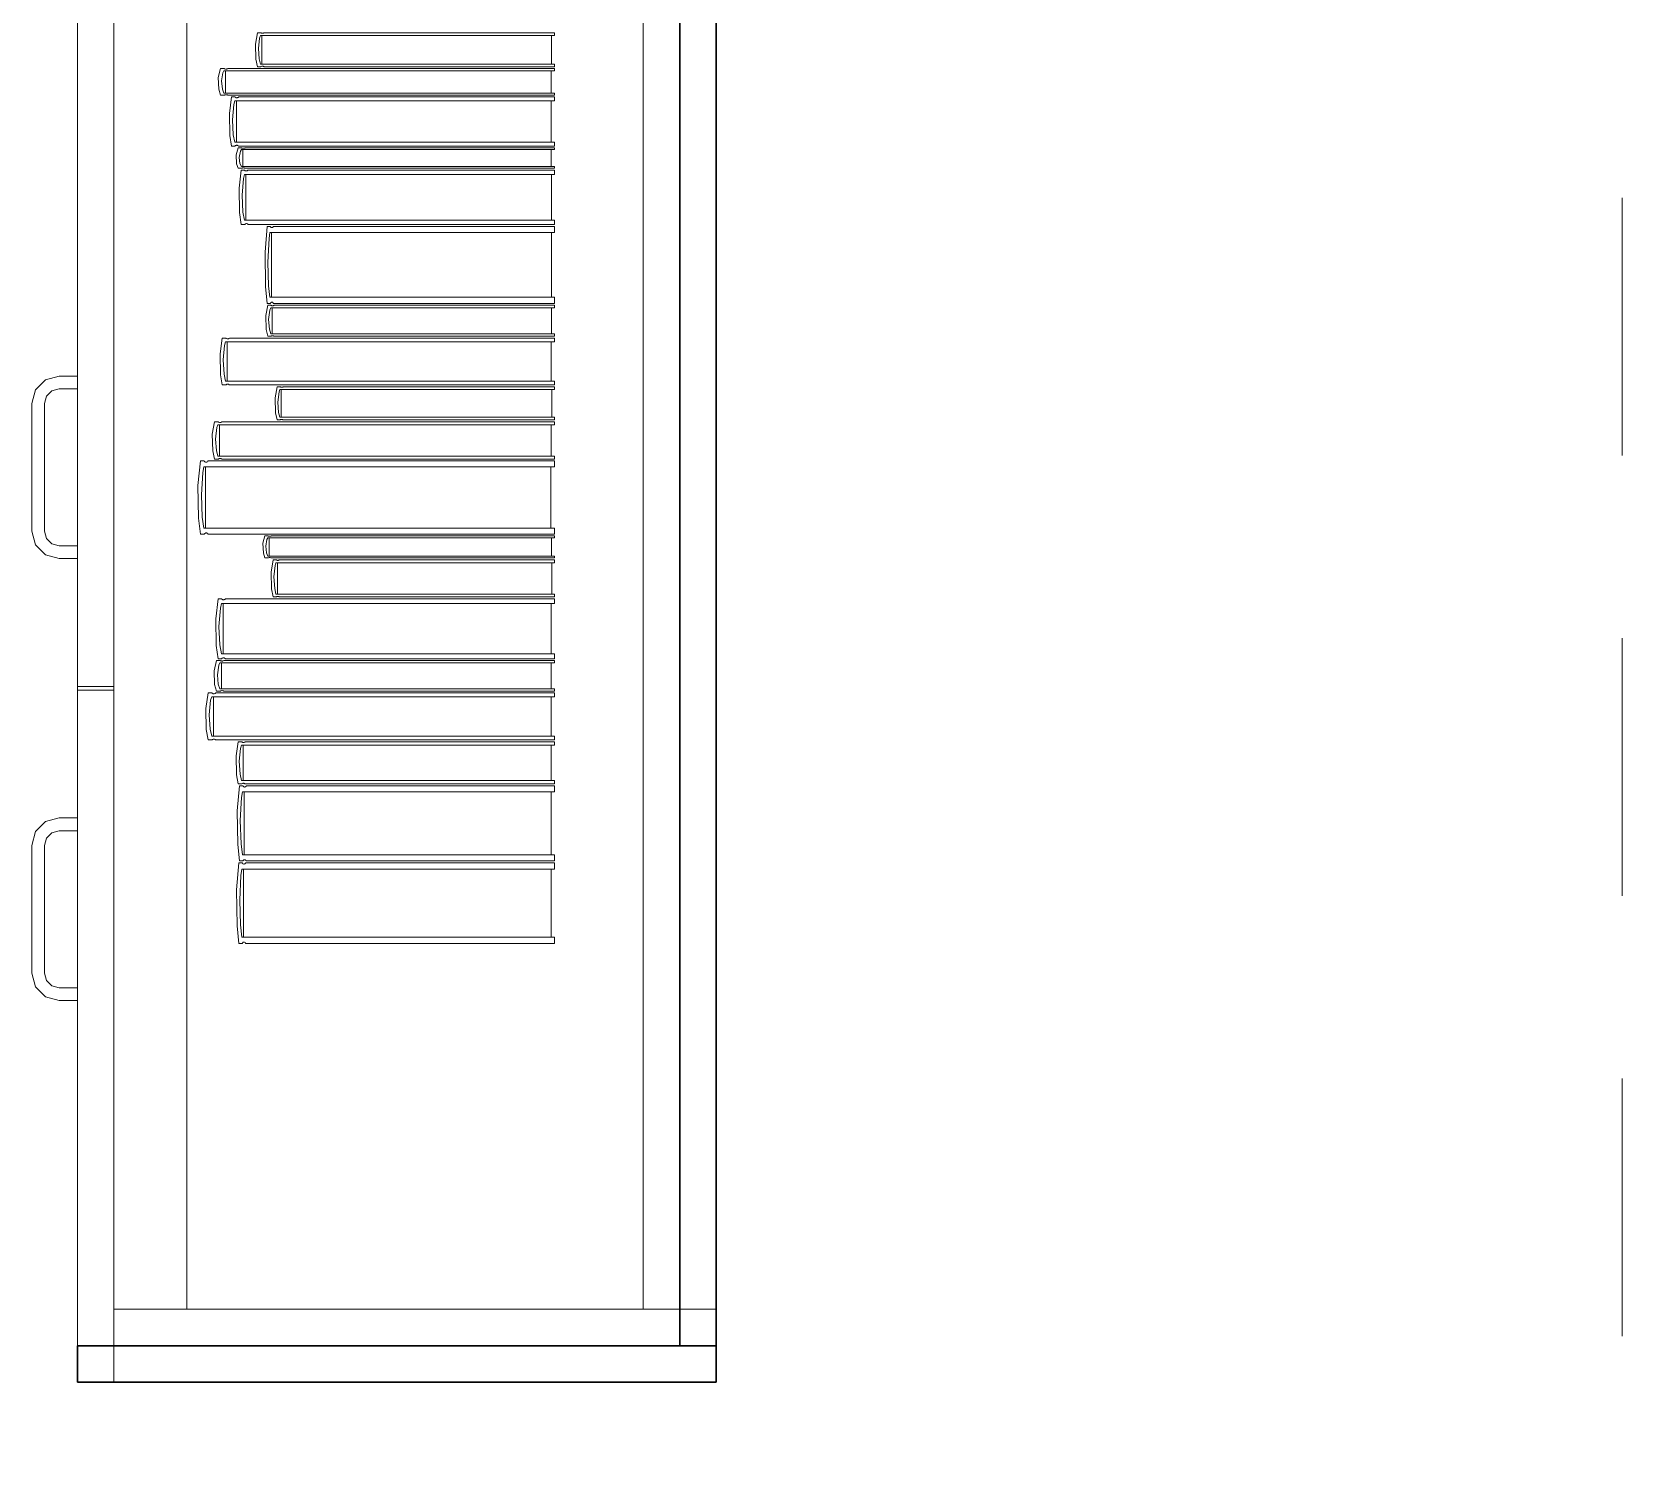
# Model space of a CAD drawing. Header units: inches. Extents: x -38 to 5698, y -33 to 92.
# Drawn here: x 135.699 to 136.57, y 37.851 to 38.63 of the extents above; entities that cross this region are included whole.
import ezdxf

# ---------------------------------------------------------------- set-up
doc = ezdxf.new("R2010")
doc.units = ezdxf.units.IN
doc.header["$MEASUREMENT"] = 0
doc.set_wipeout_variables(frame=1)
doc.linetypes.add('Hidden Line', pattern=[0.195611, 0.141111, -0.0545])
doc.linetypes.add('Wipeout_Contour', pattern=[1, 0, -1])
for name, color, linetype in [('08 _ STR _ EXT _ 09 Vigas', 7, 'Continuous'), ('Dibujo 2D - General', 7, 'Continuous'), ('Interior - Mobiliario', 7, 'Continuous')]:
    doc.layers.add(name, color=color, linetype=linetype)

msp = doc.modelspace()

# ---------------------------------------------------------------- linework, layer by layer
at = {"layer": 'Interior - Mobiliario', "color": 175, "linetype": 'Continuous', "lineweight": 13}
for p, q in [((135.74371, 37.91027), (135.74371, 39.37027)), ((135.74371, 37.93027), (135.74371, 39.35027)), ((135.78371, 39.35027), (135.78371, 37.93027)), ((136.03371, 37.93027), (136.03371, 39.35027)), ((135.72371, 38.63027), (135.72371, 38.27127)), ((135.74371, 38.63027), (135.74371, 38.27127)), ((135.82128, 38.62305), (135.82238, 38.62927)), ((135.82238, 38.62927), (135.82415, 38.62927)), ((135.82352, 38.62636), (135.82284, 38.62064)), ((135.824, 38.62777), (135.82352, 38.62636)), ((135.98506, 38.62777), (135.824, 38.62777)), ((135.82415, 38.62927), (135.82428, 38.62917)), ((135.82428, 38.62917), (135.82449, 38.62906)), ((135.82449, 38.62906), (135.82472, 38.62899)), ((135.82472, 38.62899), (135.82495, 38.62895)), ((135.82482, 38.61211), (135.82482, 38.62777)), ((135.82495, 38.62895), (135.82519, 38.62896)), ((135.82519, 38.62896), (135.82543, 38.629)), ((135.82543, 38.629), (135.82565, 38.62908)), ((135.82565, 38.62908), (135.82586, 38.62919)), ((135.82586, 38.62919), (135.82595, 38.62927)), ((135.82595, 38.62927), (135.98506, 38.62927)), ((135.98343, 38.62777), (135.98343, 38.61211)), ((135.98506, 38.62927), (135.98506, 38.62777)), ((135.82149, 38.61471), (135.82128, 38.62305)), ((135.82284, 38.62064), (135.82326, 38.6149)), ((135.8009, 38.60478), (135.80213, 38.60962)), ((135.80213, 38.60962), (135.80412, 38.60962)), ((135.80342, 38.60736), (135.80265, 38.6029)), ((135.80396, 38.60846), (135.80342, 38.60736)), ((135.98506, 38.60846), (135.80396, 38.60846)), ((135.80412, 38.60962), (135.80427, 38.60954)), ((135.80427, 38.60954), (135.8045, 38.60946)), ((135.8045, 38.60946), (135.80476, 38.6094)), ((135.80476, 38.6094), (135.80503, 38.60938)), ((135.80487, 38.59626), (135.80487, 38.60846)), ((135.80503, 38.60938), (135.80529, 38.60938)), ((135.80529, 38.60938), (135.80556, 38.60941)), ((135.80556, 38.60941), (135.80581, 38.60947)), ((135.80581, 38.60947), (135.80604, 38.60956)), ((135.80604, 38.60956), (135.80614, 38.60962)), ((135.80614, 38.60962), (135.98506, 38.60962)), ((135.82238, 38.61062), (135.82149, 38.61471)), ((135.82415, 38.61062), (135.82238, 38.61062)), ((135.82326, 38.6149), (135.824, 38.61211)), ((135.824, 38.61211), (135.98506, 38.61211)), ((135.82424, 38.61069), (135.82415, 38.61062)), ((135.82444, 38.6108), (135.82424, 38.61069)), ((135.82467, 38.61088), (135.82444, 38.6108)), ((135.8249, 38.61093), (135.82467, 38.61088)), ((135.82514, 38.61093), (135.8249, 38.61093)), ((135.82538, 38.6109), (135.82514, 38.61093)), ((135.8256, 38.61082), (135.82538, 38.6109)), ((135.82581, 38.61072), (135.8256, 38.61082)), ((135.82595, 38.61062), (135.82581, 38.61072)), ((135.98506, 38.61062), (135.82595, 38.61062)), ((135.98323, 38.60846), (135.98323, 38.59626)), ((135.98506, 38.61211), (135.98506, 38.61062)), ((135.98506, 38.60962), (135.98506, 38.60846)), ((135.80113, 38.59828), (135.8009, 38.60478)), ((135.80213, 38.5951), (135.80113, 38.59828)), ((135.80265, 38.6029), (135.80312, 38.59843)), ((135.80312, 38.59843), (135.80396, 38.59626)), ((135.80412, 38.5951), (135.80213, 38.5951)), ((135.80396, 38.59626), (135.98506, 38.59626)), ((135.80422, 38.59516), (135.80412, 38.5951)), ((135.80445, 38.59524), (135.80422, 38.59516)), ((135.8047, 38.59531), (135.80445, 38.59524)), ((135.80497, 38.59534), (135.8047, 38.59531)), ((135.80524, 38.59534), (135.80497, 38.59534)), ((135.8055, 38.59532), (135.80524, 38.59534)), ((135.80576, 38.59526), (135.8055, 38.59532)), ((135.80599, 38.59518), (135.80576, 38.59526)), ((135.80614, 38.5951), (135.80599, 38.59518)), ((135.98506, 38.5951), (135.80614, 38.5951)), ((135.80695, 38.58512), (135.80814, 38.5941)), ((135.80814, 38.5941), (135.81006, 38.5941)), ((135.80938, 38.5899), (135.80864, 38.58165)), ((135.80991, 38.59194), (135.80938, 38.5899)), ((135.98506, 38.59194), (135.80991, 38.59194)), ((135.81006, 38.5941), (135.81021, 38.59395)), ((135.81021, 38.59395), (135.81044, 38.5938)), ((135.81044, 38.5938), (135.81068, 38.5937)), ((135.81068, 38.5937), (135.81094, 38.59365)), ((135.81079, 38.56933), (135.81079, 38.59194)), ((135.81079, 38.59194), (135.98329, 38.59194)), ((135.81094, 38.59365), (135.8112, 38.59366)), ((135.8112, 38.59366), (135.81146, 38.59372)), ((135.81146, 38.59372), (135.8117, 38.59383)), ((135.8117, 38.59383), (135.81192, 38.59399)), ((135.81192, 38.59399), (135.81202, 38.5941)), ((135.81202, 38.5941), (135.98506, 38.5941)), ((135.98329, 38.59194), (135.98329, 38.56933)), ((135.98506, 38.59626), (135.98506, 38.5951)), ((135.98506, 38.5941), (135.98506, 38.59194)), ((135.80717, 38.57308), (135.80695, 38.58512)), ((135.80864, 38.58165), (135.80909, 38.57336)), ((135.80814, 38.56717), (135.80717, 38.57308)), ((135.80909, 38.57336), (135.80991, 38.56933)), ((135.81006, 38.56717), (135.80814, 38.56717)), ((135.80991, 38.56933), (135.98506, 38.56933)), ((135.81016, 38.56728), (135.81006, 38.56717)), ((135.81038, 38.56744), (135.81016, 38.56728)), ((135.81063, 38.56755), (135.81038, 38.56744)), ((135.81062, 38.56246), (135.81179, 38.56617)), ((135.81088, 38.56761), (135.81063, 38.56755)), ((135.98329, 38.56933), (135.81079, 38.56933)), ((135.81114, 38.56762), (135.81088, 38.56761)), ((135.8114, 38.56757), (135.81114, 38.56762)), ((135.81165, 38.56747), (135.8114, 38.56757)), ((135.81188, 38.56732), (135.81165, 38.56747)), ((135.81179, 38.56617), (135.81367, 38.56617)), ((135.81202, 38.56717), (135.81188, 38.56732)), ((135.98506, 38.56717), (135.81202, 38.56717)), ((135.81301, 38.56444), (135.81228, 38.56103)), ((135.81352, 38.56528), (135.81301, 38.56444)), ((135.98506, 38.56528), (135.81352, 38.56528)), ((135.81367, 38.56617), (135.81381, 38.56611)), ((135.81381, 38.56611), (135.81404, 38.56605)), ((135.81404, 38.56605), (135.81428, 38.56601)), ((135.81428, 38.56601), (135.81453, 38.56599)), ((135.81439, 38.55595), (135.81439, 38.56528)), ((135.81453, 38.56599), (135.81479, 38.56599)), ((135.81479, 38.56599), (135.81504, 38.56601)), ((135.81504, 38.56601), (135.81527, 38.56606)), ((135.81527, 38.56606), (135.81549, 38.56613)), ((135.81549, 38.56613), (135.81559, 38.56617)), ((135.81559, 38.56617), (135.98506, 38.56617)), ((135.98333, 38.56528), (135.98333, 38.55595)), ((135.98506, 38.56933), (135.98506, 38.56717)), ((135.98506, 38.56617), (135.98506, 38.56528)), ((135.81084, 38.55749), (135.81062, 38.56246)), ((135.81179, 38.55506), (135.81084, 38.55749)), ((135.81367, 38.55506), (135.81179, 38.55506)), ((135.81228, 38.56103), (135.81272, 38.55761)), ((135.81272, 38.55761), (135.81352, 38.55595)), ((135.81352, 38.55595), (135.98506, 38.55595)), ((135.81377, 38.5551), (135.81367, 38.55506)), ((135.81399, 38.55517), (135.81377, 38.5551)), ((135.81422, 38.55521), (135.81399, 38.55517)), ((135.81447, 38.55524), (135.81422, 38.55521)), ((135.81473, 38.55524), (135.81447, 38.55524)), ((135.81498, 38.55522), (135.81473, 38.55524)), ((135.81522, 38.55518), (135.81498, 38.55522)), ((135.81545, 38.55512), (135.81522, 38.55518)), ((135.81559, 38.55506), (135.81545, 38.55512)), ((135.98506, 38.55506), (135.81559, 38.55506)), ((135.98506, 38.55595), (135.98506, 38.55506)), ((135.81231, 38.54411), (135.81346, 38.55406)), ((135.81346, 38.55406), (135.81533, 38.55406)), ((135.81467, 38.54941), (135.81395, 38.54026)), ((135.81518, 38.55167), (135.81467, 38.54941)), ((135.98506, 38.55167), (135.81518, 38.55167)), ((135.81533, 38.55406), (135.81547, 38.5539)), ((135.81547, 38.5539), (135.81569, 38.55373)), ((135.81569, 38.55373), (135.81593, 38.55361)), ((135.81593, 38.55361), (135.81618, 38.55356)), ((135.81603, 38.52661), (135.81603, 38.55167)), ((135.81618, 38.55356), (135.81643, 38.55356)), ((135.81643, 38.55356), (135.81668, 38.55363)), ((135.81668, 38.55363), (135.81691, 38.55376)), ((135.81691, 38.55376), (135.81713, 38.55394)), ((135.81713, 38.55394), (135.81723, 38.55406)), ((135.81723, 38.55406), (135.98506, 38.55406)), ((135.98334, 38.55167), (135.98334, 38.52661)), ((135.98506, 38.55406), (135.98506, 38.55167)), ((135.81252, 38.53077), (135.81231, 38.54411)), ((135.81395, 38.54026), (135.81439, 38.53108)), ((135.81346, 38.52422), (135.81252, 38.53077)), ((135.81439, 38.53108), (135.81518, 38.52661)), ((135.81533, 38.52422), (135.81346, 38.52422)), ((135.81518, 38.52661), (135.98506, 38.52661)), ((135.81542, 38.52434), (135.81533, 38.52422)), ((135.81564, 38.52452), (135.81542, 38.52434)), ((135.81587, 38.52465), (135.81564, 38.52452)), ((135.81612, 38.52471), (135.81587, 38.52465)), ((135.81637, 38.52472), (135.81612, 38.52471)), ((135.81662, 38.52467), (135.81637, 38.52472)), ((135.81686, 38.52455), (135.81662, 38.52467)), ((135.81709, 38.52438), (135.81686, 38.52455)), ((135.81723, 38.52422), (135.81709, 38.52438)), ((135.98506, 38.52422), (135.81723, 38.52422)), ((135.82656, 38.50915), (135.82762, 38.52322)), ((135.82762, 38.52322), (135.82933, 38.52322)), ((135.82919, 38.51985), (135.82873, 38.51665)), ((135.98506, 38.51985), (135.82919, 38.51985)), ((135.82933, 38.52322), (135.82946, 38.523)), ((135.82946, 38.523), (135.82966, 38.52275)), ((135.82966, 38.52275), (135.82988, 38.52259)), ((135.82988, 38.52259), (135.83011, 38.52252)), ((135.82998, 38.4844), (135.82998, 38.51985)), ((135.83011, 38.52252), (135.83034, 38.52253)), ((135.83034, 38.52253), (135.83057, 38.52262)), ((135.83057, 38.52262), (135.83079, 38.5228)), ((135.83079, 38.5228), (135.83099, 38.52306)), ((135.83099, 38.52306), (135.83107, 38.52322)), ((135.83107, 38.52322), (135.98506, 38.52322)), ((135.98348, 38.51985), (135.98348, 38.4844)), ((135.98506, 38.52661), (135.98506, 38.52422)), ((135.98506, 38.52322), (135.98506, 38.51985)), ((135.82873, 38.51665), (135.82807, 38.50371)), ((135.82676, 38.49028), (135.82656, 38.50915)), ((135.82807, 38.50371), (135.82847, 38.49072)), ((135.82762, 38.48103), (135.82676, 38.49028)), ((135.82847, 38.49072), (135.82919, 38.4844)), ((135.82695, 38.47437), (135.82801, 38.48003)), ((135.82933, 38.48103), (135.82762, 38.48103)), ((135.82801, 38.48003), (135.82971, 38.48003)), ((135.82911, 38.47738), (135.82845, 38.47218)), ((135.82958, 38.47867), (135.82911, 38.47738)), ((135.82919, 38.4844), (135.98506, 38.4844)), ((135.82942, 38.48119), (135.82933, 38.48103)), ((135.82962, 38.48145), (135.82942, 38.48119)), ((135.98506, 38.47867), (135.82958, 38.47867)), ((135.82983, 38.48163), (135.82962, 38.48145)), ((135.82971, 38.48003), (135.82984, 38.47994)), ((135.83006, 38.48172), (135.82983, 38.48163)), ((135.82984, 38.47994), (135.83004, 38.47984)), ((135.83004, 38.47984), (135.83026, 38.47978)), ((135.83029, 38.48173), (135.83006, 38.48172)), ((135.83026, 38.47978), (135.83049, 38.47974)), ((135.83052, 38.48166), (135.83029, 38.48173)), ((135.83036, 38.46441), (135.83036, 38.47867)), ((135.83049, 38.47974), (135.83072, 38.47975)), ((135.83074, 38.4815), (135.83052, 38.48166)), ((135.83072, 38.47975), (135.83095, 38.47979)), ((135.83094, 38.48125), (135.83074, 38.4815)), ((135.83107, 38.48103), (135.83094, 38.48125)), ((135.83095, 38.47979), (135.83117, 38.47986)), ((135.98506, 38.48103), (135.83107, 38.48103)), ((135.83117, 38.47986), (135.83136, 38.47996)), ((135.83136, 38.47996), (135.83145, 38.48003)), ((135.83145, 38.48003), (135.98506, 38.48003)), ((135.98349, 38.47867), (135.98349, 38.46441)), ((135.98506, 38.4844), (135.98506, 38.48103)), ((135.98506, 38.48003), (135.98506, 38.47867)), ((135.82715, 38.46677), (135.82695, 38.47437)), ((135.82845, 38.47218), (135.82885, 38.46695)), ((135.80185, 38.45349), (135.80307, 38.46205)), ((135.80307, 38.46205), (135.80505, 38.46205)), ((135.80489, 38.45999), (135.80435, 38.45805)), ((135.98506, 38.45999), (135.80489, 38.45999)), ((135.80505, 38.46205), (135.8052, 38.46191)), ((135.8052, 38.46191), (135.80543, 38.46176)), ((135.80543, 38.46176), (135.80569, 38.46167)), ((135.80569, 38.46167), (135.80595, 38.46162)), ((135.8058, 38.43845), (135.8058, 38.45999)), ((135.80595, 38.46162), (135.80622, 38.46162)), ((135.80622, 38.46162), (135.80648, 38.46168)), ((135.80648, 38.46168), (135.80673, 38.46179)), ((135.80673, 38.46179), (135.80696, 38.46195)), ((135.80696, 38.46195), (135.80706, 38.46205)), ((135.80706, 38.46205), (135.98506, 38.46205)), ((135.82801, 38.46305), (135.82715, 38.46677)), ((135.82971, 38.46305), (135.82801, 38.46305)), ((135.82885, 38.46695), (135.82958, 38.46441)), ((135.82958, 38.46441), (135.98506, 38.46441)), ((135.8298, 38.46311), (135.82971, 38.46305)), ((135.83, 38.46322), (135.8298, 38.46311)), ((135.83021, 38.46329), (135.83, 38.46322)), ((135.83044, 38.46333), (135.83021, 38.46329)), ((135.83067, 38.46333), (135.83044, 38.46333)), ((135.8309, 38.4633), (135.83067, 38.46333)), ((135.83112, 38.46324), (135.8309, 38.4633)), ((135.83132, 38.46314), (135.83112, 38.46324)), ((135.83145, 38.46305), (135.83132, 38.46314)), ((135.98506, 38.46305), (135.83145, 38.46305)), ((135.98324, 38.45999), (135.98324, 38.43845)), ((135.98506, 38.46441), (135.98506, 38.46305)), ((135.98506, 38.46205), (135.98506, 38.45999)), ((135.80208, 38.44202), (135.80185, 38.45349)), ((135.80435, 38.45805), (135.80359, 38.45018)), ((135.80359, 38.45018), (135.80405, 38.44229)), ((135.70621, 38.43926), (135.71371, 38.44127)), ((135.71371, 38.44127), (135.72371, 38.44127)), ((135.72371, 38.44127), (135.72371, 38.43427)), ((135.80307, 38.43639), (135.80208, 38.44202)), ((135.80405, 38.44229), (135.80489, 38.43845)), ((135.69871, 38.42627), (135.70072, 38.43377)), ((135.70072, 38.43377), (135.70621, 38.43926)), ((135.70971, 38.43319), (135.70679, 38.43027)), ((135.71371, 38.43427), (135.70971, 38.43319)), ((135.72371, 38.43427), (135.71371, 38.43427)), ((135.80505, 38.43639), (135.80307, 38.43639)), ((135.80489, 38.43845), (135.98506, 38.43845)), ((135.80515, 38.43649), (135.80505, 38.43639)), ((135.80538, 38.43665), (135.80515, 38.43649)), ((135.80563, 38.43676), (135.80538, 38.43665)), ((135.80589, 38.43682), (135.80563, 38.43676)), ((135.80616, 38.43682), (135.80589, 38.43682)), ((135.80643, 38.43678), (135.80616, 38.43682)), ((135.80668, 38.43668), (135.80643, 38.43678)), ((135.80692, 38.43653), (135.80668, 38.43668)), ((135.80706, 38.43639), (135.80692, 38.43653)), ((135.98506, 38.43639), (135.80706, 38.43639)), ((135.83209, 38.42933), (135.83311, 38.43539)), ((135.83311, 38.43539), (135.83476, 38.43539)), ((135.83417, 38.43256), (135.83354, 38.42698)), ((135.83463, 38.43394), (135.83417, 38.43256)), ((135.98506, 38.43394), (135.83463, 38.43394)), ((135.83476, 38.43539), (135.83488, 38.4353)), ((135.83488, 38.4353), (135.83508, 38.43519)), ((135.83508, 38.43519), (135.83529, 38.43512)), ((135.83529, 38.43512), (135.83551, 38.43509)), ((135.83538, 38.41866), (135.83538, 38.43394)), ((135.83551, 38.43509), (135.83574, 38.43509)), ((135.83574, 38.43509), (135.83596, 38.43514)), ((135.83596, 38.43514), (135.83616, 38.43521)), ((135.83616, 38.43521), (135.83636, 38.43532)), ((135.83636, 38.43532), (135.83644, 38.43539)), ((135.83644, 38.43539), (135.98506, 38.43539)), ((135.98354, 38.43394), (135.98354, 38.41866)), ((135.98506, 38.43845), (135.98506, 38.43639)), ((135.98506, 38.43539), (135.98506, 38.43394)), ((135.69871, 38.35627), (135.69871, 38.42627)), ((135.70679, 38.43027), (135.70571, 38.42627)), ((135.70571, 38.42627), (135.70571, 38.35627)), ((135.83227, 38.42119), (135.83209, 38.42933)), ((135.83354, 38.42698), (135.83393, 38.42138)), ((135.79757, 38.40938), (135.79882, 38.4162)), ((135.79882, 38.4162), (135.80084, 38.4162)), ((135.80084, 38.4162), (135.801, 38.41609)), ((135.801, 38.41609), (135.80124, 38.41597)), ((135.80124, 38.41597), (135.8015, 38.4159)), ((135.8015, 38.4159), (135.80177, 38.41586)), ((135.80177, 38.41586), (135.80204, 38.41586)), ((135.80204, 38.41586), (135.80231, 38.41591)), ((135.80231, 38.41591), (135.80257, 38.416)), ((135.80257, 38.416), (135.8028, 38.41612)), ((135.8028, 38.41612), (135.8029, 38.4162)), ((135.8029, 38.4162), (135.98506, 38.4162)), ((135.83311, 38.4172), (135.83227, 38.42119)), ((135.83476, 38.4172), (135.83311, 38.4172)), ((135.83393, 38.42138), (135.83463, 38.41866)), ((135.83463, 38.41866), (135.98506, 38.41866)), ((135.83484, 38.41727), (135.83476, 38.4172)), ((135.83503, 38.41738), (135.83484, 38.41727)), ((135.83524, 38.41746), (135.83503, 38.41738)), ((135.83546, 38.4175), (135.83524, 38.41746)), ((135.83569, 38.4175), (135.83546, 38.4175)), ((135.83591, 38.41747), (135.83569, 38.4175)), ((135.83612, 38.4174), (135.83591, 38.41747)), ((135.83632, 38.4173), (135.83612, 38.4174)), ((135.83644, 38.4172), (135.83632, 38.4173)), ((135.98506, 38.4172), (135.83644, 38.4172)), ((135.98506, 38.41866), (135.98506, 38.4172)), ((135.98506, 38.4162), (135.98506, 38.41456)), ((135.7978, 38.40024), (135.79757, 38.40938)), ((135.80013, 38.41301), (135.79935, 38.40674)), ((135.79935, 38.40674), (135.79982, 38.40045)), ((135.80068, 38.41456), (135.80013, 38.41301)), ((135.98506, 38.41456), (135.80068, 38.41456)), ((135.80161, 38.39739), (135.80161, 38.41456)), ((135.9832, 38.41456), (135.9832, 38.39739)), ((135.79882, 38.39575), (135.7978, 38.40024)), ((135.79982, 38.40045), (135.80068, 38.39739)), ((135.80068, 38.39739), (135.98506, 38.39739)), ((135.98506, 38.39739), (135.98506, 38.39575)), ((135.78975, 38.38139), (135.79105, 38.39475)), ((135.79105, 38.39475), (135.79316, 38.39475)), ((135.79299, 38.39155), (135.79241, 38.38851)), ((135.98506, 38.39155), (135.79299, 38.39155)), ((135.79316, 38.39475), (135.79332, 38.39454)), ((135.79332, 38.39454), (135.79357, 38.39431)), ((135.79357, 38.39431), (135.79384, 38.39415)), ((135.79384, 38.39415), (135.79412, 38.39408)), ((135.79396, 38.3579), (135.79396, 38.39155)), ((135.79412, 38.39408), (135.79441, 38.39409)), ((135.79441, 38.39409), (135.79469, 38.39418)), ((135.79469, 38.39418), (135.79495, 38.39435)), ((135.79495, 38.39435), (135.7952, 38.39459)), ((135.7952, 38.39459), (135.79531, 38.39475)), ((135.79531, 38.39475), (135.98506, 38.39475)), ((135.80084, 38.39575), (135.79882, 38.39575)), ((135.80095, 38.39583), (135.80084, 38.39575)), ((135.80118, 38.39595), (135.80095, 38.39583)), ((135.80144, 38.39604), (135.80118, 38.39595)), ((135.80171, 38.39609), (135.80144, 38.39604)), ((135.80198, 38.39609), (135.80171, 38.39609)), ((135.80225, 38.39605), (135.80198, 38.39609)), ((135.80251, 38.39598), (135.80225, 38.39605)), ((135.80275, 38.39586), (135.80251, 38.39598)), ((135.8029, 38.39575), (135.80275, 38.39586)), ((135.98506, 38.39575), (135.8029, 38.39575)), ((135.98312, 38.39155), (135.98312, 38.3579)), ((135.98506, 38.39475), (135.98506, 38.39155)), ((135.78999, 38.36348), (135.78975, 38.38139)), ((135.79241, 38.38851), (135.7916, 38.37623)), ((135.7916, 38.37623), (135.7921, 38.3639)), ((135.79105, 38.3547), (135.78999, 38.36348)), ((135.7921, 38.3639), (135.79299, 38.3579)), ((135.70072, 38.34877), (135.69871, 38.35627)), ((135.70571, 38.35627), (135.70679, 38.35227)), ((135.79316, 38.3547), (135.79105, 38.3547)), ((135.79299, 38.3579), (135.98506, 38.3579)), ((135.79326, 38.35485), (135.79316, 38.3547)), ((135.79351, 38.3551), (135.79326, 38.35485)), ((135.79378, 38.35527), (135.79351, 38.3551)), ((135.79406, 38.35536), (135.79378, 38.35527)), ((135.79434, 38.35537), (135.79406, 38.35536)), ((135.79463, 38.35529), (135.79434, 38.35537)), ((135.7949, 38.35514), (135.79463, 38.35529)), ((135.79515, 38.35491), (135.7949, 38.35514)), ((135.79531, 38.3547), (135.79515, 38.35491)), ((135.98506, 38.3547), (135.79531, 38.3547)), ((135.98506, 38.3579), (135.98506, 38.3547)), ((135.70621, 38.34327), (135.70072, 38.34877)), ((135.70679, 38.35227), (135.70971, 38.34934)), ((135.70971, 38.34934), (135.71371, 38.34827)), ((135.71371, 38.34827), (135.72371, 38.34827)), ((135.72371, 38.34827), (135.72371, 38.34127)), ((135.82537, 38.34968), (135.82643, 38.3537)), ((135.82556, 38.3443), (135.82537, 38.34968)), ((135.82643, 38.3537), (135.82816, 38.3537)), ((135.82755, 38.35182), (135.82689, 38.34813)), ((135.82689, 38.34813), (135.82729, 38.34442)), ((135.82802, 38.35273), (135.82755, 38.35182)), ((135.98506, 38.35273), (135.82802, 38.35273)), ((135.82816, 38.3537), (135.82829, 38.35363)), ((135.82829, 38.35363), (135.82849, 38.35356)), ((135.82849, 38.35356), (135.82871, 38.35352)), ((135.82871, 38.35352), (135.82894, 38.3535)), ((135.82881, 38.34262), (135.82881, 38.35273)), ((135.82894, 38.3535), (135.82918, 38.3535)), ((135.82918, 38.3535), (135.82941, 38.35353)), ((135.82941, 38.35353), (135.82962, 38.35358)), ((135.82962, 38.35358), (135.82982, 38.35365)), ((135.82982, 38.35365), (135.82991, 38.3537)), ((135.82991, 38.3537), (135.98506, 38.3537)), ((135.98347, 38.35273), (135.98347, 38.34262)), ((135.98506, 38.3537), (135.98506, 38.35273)), ((135.71371, 38.34127), (135.70621, 38.34327)), ((135.72371, 38.34127), (135.71371, 38.34127)), ((135.82643, 38.34166), (135.82556, 38.3443)), ((135.82816, 38.34166), (135.82643, 38.34166)), ((135.82729, 38.34442), (135.82802, 38.34262)), ((135.82802, 38.34262), (135.98506, 38.34262)), ((135.82824, 38.34171), (135.82816, 38.34166)), ((135.82844, 38.34178), (135.82824, 38.34171)), ((135.82866, 38.34183), (135.82844, 38.34178)), ((135.82889, 38.34186), (135.82866, 38.34183)), ((135.82913, 38.34186), (135.82889, 38.34186)), ((135.82936, 38.34184), (135.82913, 38.34186)), ((135.82958, 38.34179), (135.82936, 38.34184)), ((135.82978, 38.34172), (135.82958, 38.34179)), ((135.82991, 38.34166), (135.82978, 38.34172)), ((135.98506, 38.34166), (135.82991, 38.34166)), ((135.82991, 38.33386), (135.83094, 38.34066)), ((135.83094, 38.34066), (135.83262, 38.34066)), ((135.83203, 38.33748), (135.83138, 38.33123)), ((135.83249, 38.33903), (135.83203, 38.33748)), ((135.98506, 38.33903), (135.83249, 38.33903)), ((135.83262, 38.34066), (135.83275, 38.34055)), ((135.83275, 38.34055), (135.83295, 38.34043)), ((135.83295, 38.34043), (135.83316, 38.34036)), ((135.83316, 38.34036), (135.83338, 38.34032)), ((135.83326, 38.32191), (135.83326, 38.33903)), ((135.83338, 38.34032), (135.83361, 38.34032)), ((135.83361, 38.34032), (135.83383, 38.34037)), ((135.83383, 38.34037), (135.83405, 38.34046)), ((135.83405, 38.34046), (135.83424, 38.34058)), ((135.83424, 38.34058), (135.83433, 38.34066)), ((135.83433, 38.34066), (135.98506, 38.34066)), ((135.98352, 38.33903), (135.98352, 38.32191)), ((135.98506, 38.34262), (135.98506, 38.34166)), ((135.98506, 38.34066), (135.98506, 38.33903)), ((135.8301, 38.32475), (135.82991, 38.33386)), ((135.83138, 38.33123), (135.83178, 38.32496)), ((135.79948, 38.30834), (135.80072, 38.31928)), ((135.80072, 38.31928), (135.80272, 38.31928)), ((135.80272, 38.31928), (135.80287, 38.3191)), ((135.80287, 38.3191), (135.80311, 38.31892)), ((135.80311, 38.31892), (135.80337, 38.31879)), ((135.80417, 38.31881), (135.80443, 38.31895)), ((135.80443, 38.31895), (135.80466, 38.31915)), ((135.80466, 38.31915), (135.80476, 38.31928)), ((135.80476, 38.31928), (135.98506, 38.31928)), ((135.83094, 38.32028), (135.8301, 38.32475)), ((135.83262, 38.32028), (135.83094, 38.32028)), ((135.83178, 38.32496), (135.83249, 38.32191)), ((135.83249, 38.32191), (135.98506, 38.32191)), ((135.8327, 38.32036), (135.83262, 38.32028)), ((135.8329, 38.32048), (135.8327, 38.32036)), ((135.83311, 38.32057), (135.8329, 38.32048)), ((135.83333, 38.32062), (135.83311, 38.32057)), ((135.83356, 38.32062), (135.83333, 38.32062)), ((135.83379, 38.32058), (135.83356, 38.32062)), ((135.834, 38.32051), (135.83379, 38.32058)), ((135.8342, 38.32039), (135.834, 38.32051)), ((135.83433, 38.32028), (135.8342, 38.32039)), ((135.98506, 38.32028), (135.83433, 38.32028)), ((135.98506, 38.32191), (135.98506, 38.32028)), ((135.98506, 38.31928), (135.98506, 38.31666)), ((135.80201, 38.31417), (135.80124, 38.30411)), ((135.80256, 38.31666), (135.80201, 38.31417)), ((135.98506, 38.31666), (135.80256, 38.31666)), ((135.80337, 38.31879), (135.80364, 38.31873)), ((135.80348, 38.2891), (135.80348, 38.31666)), ((135.80364, 38.31873), (135.80391, 38.31874)), ((135.80391, 38.31874), (135.80417, 38.31881)), ((135.98321, 38.31666), (135.98321, 38.2891)), ((135.79971, 38.29367), (135.79948, 38.30834)), ((135.80124, 38.30411), (135.80171, 38.29402)), ((135.80072, 38.28648), (135.79971, 38.29367)), ((135.80171, 38.29402), (135.80256, 38.2891)), ((135.79866, 38.27989), (135.7999, 38.28548)), ((135.7999, 38.28548), (135.80191, 38.28548)), ((135.80272, 38.28648), (135.80072, 38.28648)), ((135.80175, 38.28414), (135.8012, 38.28287)), ((135.98506, 38.28414), (135.80175, 38.28414)), ((135.80191, 38.28548), (135.80207, 38.28539)), ((135.80207, 38.28539), (135.80231, 38.2853)), ((135.80231, 38.2853), (135.80256, 38.28523)), ((135.80256, 38.2891), (135.98506, 38.2891)), ((135.80256, 38.28523), (135.80283, 38.2852)), ((135.80268, 38.27006), (135.80268, 38.28414)), ((135.80282, 38.28661), (135.80272, 38.28648)), ((135.80306, 38.28681), (135.80282, 38.28661)), ((135.80283, 38.2852), (135.80311, 38.2852)), ((135.80331, 38.28695), (135.80306, 38.28681)), ((135.80311, 38.2852), (135.80337, 38.28524)), ((135.80358, 38.28702), (135.80331, 38.28695)), ((135.80337, 38.28524), (135.80363, 38.28531)), ((135.80385, 38.28703), (135.80358, 38.28702)), ((135.80363, 38.28531), (135.80386, 38.28542)), ((135.80412, 38.28697), (135.80385, 38.28703)), ((135.80386, 38.28542), (135.80396, 38.28548)), ((135.80396, 38.28548), (135.98506, 38.28548)), ((135.80437, 38.28684), (135.80412, 38.28697)), ((135.80461, 38.28666), (135.80437, 38.28684)), ((135.80476, 38.28648), (135.80461, 38.28666)), ((135.98506, 38.28648), (135.80476, 38.28648)), ((135.98321, 38.28414), (135.98321, 38.27006)), ((135.98506, 38.2891), (135.98506, 38.28648)), ((135.98506, 38.28548), (135.98506, 38.28414)), ((135.79889, 38.27239), (135.79866, 38.27989)), ((135.8012, 38.28287), (135.80043, 38.27773)), ((135.80043, 38.27773), (135.8009, 38.27257)), ((135.72371, 38.27127), (135.74371, 38.27127)), ((135.72371, 38.26927), (135.74371, 38.26927)), ((135.79409, 38.25913), (135.79536, 38.26772)), ((135.79536, 38.26772), (135.79742, 38.26772)), ((135.79742, 38.26772), (135.79758, 38.26758)), ((135.79758, 38.26758), (135.79782, 38.26743)), ((135.79782, 38.26743), (135.79809, 38.26733)), ((135.79809, 38.26733), (135.79836, 38.26729)), ((135.79836, 38.26729), (135.79864, 38.26729)), ((135.79864, 38.26729), (135.79892, 38.26735)), ((135.7999, 38.26872), (135.79889, 38.27239)), ((135.79892, 38.26735), (135.79918, 38.26746)), ((135.79918, 38.26746), (135.79942, 38.26762)), ((135.79942, 38.26762), (135.79952, 38.26772)), ((135.79952, 38.26772), (135.98506, 38.26772)), ((135.80191, 38.26872), (135.7999, 38.26872)), ((135.8009, 38.27257), (135.80175, 38.27006)), ((135.80175, 38.27006), (135.98506, 38.27006)), ((135.80202, 38.26878), (135.80191, 38.26872)), ((135.80225, 38.26888), (135.80202, 38.26878)), ((135.80251, 38.26895), (135.80225, 38.26888)), ((135.80277, 38.26899), (135.80251, 38.26895)), ((135.80305, 38.269), (135.80277, 38.26899)), ((135.80332, 38.26897), (135.80305, 38.269)), ((135.80357, 38.2689), (135.80332, 38.26897)), ((135.80381, 38.26881), (135.80357, 38.2689)), ((135.80396, 38.26872), (135.80381, 38.26881)), ((135.98506, 38.26872), (135.80396, 38.26872)), ((135.98506, 38.27006), (135.98506, 38.26872)), ((135.98506, 38.26772), (135.98506, 38.26566)), ((135.79432, 38.24762), (135.79409, 38.25913)), ((135.79669, 38.2637), (135.7959, 38.25581)), ((135.79726, 38.26566), (135.79669, 38.2637)), ((135.98506, 38.26566), (135.79726, 38.26566)), ((135.7982, 38.24403), (135.7982, 38.26566)), ((135.98316, 38.26566), (135.98316, 38.24403)), ((135.7959, 38.25581), (135.79638, 38.24789)), ((135.79536, 38.24197), (135.79432, 38.24762)), ((135.79742, 38.24197), (135.79536, 38.24197)), ((135.79638, 38.24789), (135.79726, 38.24403)), ((135.79726, 38.24403), (135.98506, 38.24403)), ((135.79753, 38.24207), (135.79742, 38.24197)), ((135.79777, 38.24223), (135.79753, 38.24207)), ((135.79803, 38.24234), (135.79777, 38.24223)), ((135.7983, 38.2424), (135.79803, 38.24234)), ((135.79858, 38.2424), (135.7983, 38.2424)), ((135.79886, 38.24236), (135.79858, 38.2424)), ((135.79912, 38.24226), (135.79886, 38.24236)), ((135.79937, 38.24211), (135.79912, 38.24226)), ((135.79952, 38.24197), (135.79937, 38.24211)), ((135.98506, 38.24197), (135.79952, 38.24197)), ((135.81069, 38.23327), (135.81185, 38.24097)), ((135.81185, 38.24097), (135.81373, 38.24097)), ((135.81373, 38.24097), (135.81388, 38.24085)), ((135.81388, 38.24085), (135.8141, 38.24072)), ((135.8141, 38.24072), (135.81434, 38.24063)), ((135.81434, 38.24063), (135.81459, 38.24059)), ((135.81459, 38.24059), (135.81485, 38.24059)), ((135.81485, 38.24059), (135.8151, 38.24065)), ((135.8151, 38.24065), (135.81534, 38.24074)), ((135.81534, 38.24074), (135.81556, 38.24088)), ((135.81556, 38.24088), (135.81565, 38.24097)), ((135.81565, 38.24097), (135.98506, 38.24097)), ((135.98506, 38.24403), (135.98506, 38.24197)), ((135.98506, 38.24097), (135.98506, 38.23913)), ((135.8109, 38.22295), (135.81069, 38.23327)), ((135.81307, 38.23738), (135.81235, 38.2303)), ((135.81358, 38.23913), (135.81307, 38.23738)), ((135.98506, 38.23913), (135.81358, 38.23913)), ((135.81445, 38.21973), (135.81445, 38.23913)), ((135.98333, 38.23913), (135.98333, 38.21973)), ((135.81235, 38.2303), (135.81279, 38.22319)), ((135.81279, 38.22319), (135.81358, 38.21973)), ((135.81185, 38.21788), (135.8109, 38.22295)), ((135.81128, 38.20316), (135.81244, 38.21688)), ((135.81373, 38.21788), (135.81185, 38.21788)), ((135.81244, 38.21688), (135.81432, 38.21688)), ((135.81358, 38.21973), (135.98506, 38.21973)), ((135.81383, 38.21797), (135.81373, 38.21788)), ((135.81405, 38.21811), (135.81383, 38.21797)), ((135.81429, 38.21821), (135.81405, 38.21811)), ((135.81454, 38.21826), (135.81429, 38.21821)), ((135.81432, 38.21688), (135.81446, 38.21666)), ((135.81446, 38.21666), (135.81468, 38.21643)), ((135.81479, 38.21827), (135.81454, 38.21826)), ((135.81468, 38.21643), (135.81492, 38.21627)), ((135.81505, 38.21823), (135.81479, 38.21827)), ((135.81492, 38.21627), (135.81517, 38.21619)), ((135.81529, 38.21814), (135.81505, 38.21823)), ((135.81517, 38.21619), (135.81543, 38.2162)), ((135.81551, 38.21801), (135.81529, 38.21814)), ((135.81543, 38.2162), (135.81568, 38.2163)), ((135.81565, 38.21788), (135.81551, 38.21801)), ((135.98506, 38.21788), (135.81565, 38.21788)), ((135.81568, 38.2163), (135.81591, 38.21647)), ((135.81591, 38.21647), (135.81613, 38.21672)), ((135.81613, 38.21672), (135.81623, 38.21688)), ((135.81623, 38.21688), (135.98506, 38.21688)), ((135.98506, 38.21973), (135.98506, 38.21788)), ((135.98506, 38.21688), (135.98506, 38.21359)), ((135.81365, 38.21047), (135.81293, 38.19785)), ((135.81417, 38.21359), (135.81365, 38.21047)), ((135.98506, 38.21359), (135.81417, 38.21359)), ((135.81503, 38.17902), (135.81503, 38.21359)), ((135.98333, 38.21359), (135.98333, 38.17902)), ((135.70621, 38.19726), (135.70072, 38.19177)), ((135.71371, 38.19927), (135.70621, 38.19726)), ((135.72371, 38.19927), (135.71371, 38.19927)), ((135.72371, 38.19227), (135.72371, 38.19927)), ((135.8115, 38.18475), (135.81128, 38.20316)), ((135.81293, 38.19785), (135.81337, 38.18518)), ((135.70072, 38.19177), (135.69871, 38.18427)), ((135.70571, 38.18427), (135.70679, 38.18827)), ((135.70679, 38.18827), (135.70971, 38.19119)), ((135.70971, 38.19119), (135.71371, 38.19227)), ((135.71371, 38.19227), (135.72371, 38.19227)), ((135.69871, 38.18427), (135.69871, 38.11427)), ((135.70571, 38.11427), (135.70571, 38.18427)), ((135.81244, 38.17572), (135.8115, 38.18475)), ((135.81337, 38.18518), (135.81417, 38.17902)), ((135.81093, 38.15999), (135.81209, 38.17472)), ((135.81209, 38.17472), (135.81397, 38.17472)), ((135.81432, 38.17572), (135.81244, 38.17572)), ((135.81382, 38.17119), (135.81331, 38.16784)), ((135.98506, 38.17119), (135.81382, 38.17119)), ((135.81397, 38.17472), (135.81412, 38.17449)), ((135.81412, 38.17449), (135.81434, 38.17423)), ((135.81417, 38.17902), (135.98506, 38.17902)), ((135.81441, 38.17588), (135.81432, 38.17572)), ((135.81434, 38.17423), (135.81458, 38.17407)), ((135.81463, 38.17613), (135.81441, 38.17588)), ((135.81458, 38.17407), (135.81483, 38.17398)), ((135.81487, 38.17631), (135.81463, 38.17613)), ((135.81469, 38.13407), (135.81469, 38.17119)), ((135.81483, 38.17398), (135.81509, 38.174)), ((135.81512, 38.1764), (135.81487, 38.17631)), ((135.81509, 38.174), (135.81534, 38.1741)), ((135.81537, 38.17641), (135.81512, 38.1764)), ((135.81534, 38.1741), (135.81557, 38.17428)), ((135.81562, 38.17634), (135.81537, 38.17641)), ((135.81557, 38.17428), (135.81579, 38.17455)), ((135.81586, 38.17618), (135.81562, 38.17634)), ((135.81579, 38.17455), (135.81589, 38.17472)), ((135.81609, 38.17594), (135.81586, 38.17618)), ((135.81589, 38.17472), (135.98506, 38.17472)), ((135.81623, 38.17572), (135.81609, 38.17594)), ((135.98506, 38.17572), (135.81623, 38.17572)), ((135.98333, 38.17119), (135.98333, 38.13407)), ((135.98506, 38.17902), (135.98506, 38.17572)), ((135.98506, 38.17472), (135.98506, 38.17119)), ((135.81331, 38.16784), (135.81259, 38.15429)), ((135.81115, 38.14023), (135.81093, 38.15999)), ((135.81259, 38.15429), (135.81303, 38.14069)), ((135.81209, 38.13054), (135.81115, 38.14023)), ((135.81303, 38.14069), (135.81382, 38.13407)), ((135.81397, 38.13054), (135.81209, 38.13054)), ((135.81382, 38.13407), (135.98506, 38.13407)), ((135.81407, 38.13071), (135.81397, 38.13054)), ((135.81429, 38.13098), (135.81407, 38.13071)), ((135.81453, 38.13117), (135.81429, 38.13098)), ((135.81478, 38.13127), (135.81453, 38.13117)), ((135.81503, 38.13128), (135.81478, 38.13127)), ((135.81528, 38.1312), (135.81503, 38.13128)), ((135.81552, 38.13103), (135.81528, 38.1312)), ((135.81575, 38.13078), (135.81552, 38.13103)), ((135.81589, 38.13054), (135.81575, 38.13078)), ((135.98506, 38.13054), (135.81589, 38.13054)), ((135.98506, 38.13407), (135.98506, 38.13054)), ((135.69871, 38.11427), (135.70072, 38.10677)), ((135.70679, 38.11027), (135.70571, 38.11427)), ((135.70971, 38.10734), (135.70679, 38.11027)), ((135.70072, 38.10677), (135.70621, 38.10127)), ((135.70621, 38.10127), (135.71371, 38.09927)), ((135.71371, 38.10627), (135.70971, 38.10734)), ((135.72371, 38.10627), (135.71371, 38.10627)), ((135.72371, 38.09927), (135.72371, 38.10627)), ((135.71371, 38.09927), (135.72371, 38.09927)), ((135.78371, 37.93027), (135.74371, 37.93027)), ((136.03371, 37.93027), (135.78371, 37.93027))]:
    msp.add_line(p, q, dxfattribs=at)

# ---------------------------------------------------------------- wipeouts: each hides what was drawn before it
at = {"color": 254, "linetype": 'Wipeout_Contour', "lineweight": 0, "ltscale": 5123.845039}
msp.add_wipeout([(144.87002, 35.20048), (144.87002, 40.95001), (136.0575, 40.95001), (136.0575, 39.9), (144.06999, 39.9), (144.06999, 35.20048)], dxfattribs=at).dxf.layer = 'Dibujo 2D - General'

# ---------------------------------------------------------------- next in the draw order: linework, layer by layer
at = {"layer": '08 _ STR _ EXT _ 09 Vigas', "color": 251, "linetype": 'Hidden Line', "lineweight": 13}
msp.add_line((136.56999, 30.2), (136.56999, 39.4), dxfattribs=at)
at = {"layer": 'Interior - Mobiliario', "color": 175, "linetype": 'Continuous', "lineweight": 13}
for p, q in [((136.05371, 39.37027), (136.05371, 37.91027)), ((136.05371, 37.91027), (135.74371, 37.91027))]:
    msp.add_line(p, q, dxfattribs=at)

# ---------------------------------------------------------------- next in the draw order: wipeouts: each hides what was drawn before it
at = {"color": 254, "linetype": 'Wipeout_Contour', "lineweight": 0, "ltscale": 3394.01379}
msp.add_wipeout([(136.05371, 37.91027), (136.07371, 37.91027), (136.07371, 39.37027), (136.05371, 39.37027)], dxfattribs=at).dxf.layer = 'Interior - Mobiliario'

# ---------------------------------------------------------------- next in the draw order: linework, layer by layer
at = {"layer": 'Interior - Mobiliario', "color": 175, "linetype": 'Continuous', "lineweight": 30}
for p, q in [((136.05371, 39.37027), (136.05371, 37.91027)), ((136.07371, 39.37027), (136.07371, 37.91027)), ((136.05371, 37.91027), (136.07371, 37.91027))]:
    msp.add_line(p, q, dxfattribs=at)
at = {"layer": 'Interior - Mobiliario', "color": 175, "linetype": 'Continuous', "lineweight": 13}
for p, q in [((136.05371, 37.91027), (136.05371, 39.37027)), ((136.07371, 39.37027), (136.07371, 37.91027)), ((136.07371, 39.35027), (136.07371, 37.93027)), ((136.07371, 37.93027), (136.03371, 37.93027)), ((136.07371, 37.91027), (136.05371, 37.91027))]:
    msp.add_line(p, q, dxfattribs=at)

# ---------------------------------------------------------------- next in the draw order: wipeouts: each hides what was drawn before it
at = {"color": 254, "linetype": 'Wipeout_Contour', "lineweight": 0, "ltscale": 3393.219747}
msp.add_wipeout([(135.72371, 37.89027), (136.07371, 37.89027), (136.07371, 37.91027), (135.72371, 37.91027)], dxfattribs=at).dxf.layer = 'Interior - Mobiliario'

# ---------------------------------------------------------------- next in the draw order: linework, layer by layer
at = {"layer": 'Interior - Mobiliario', "color": 175, "linetype": 'Continuous', "lineweight": 13}
for p, q in [((135.72371, 39.39027), (135.72371, 37.89027)), ((136.07371, 37.89027), (136.07371, 39.39027)), ((135.72371, 37.91027), (135.72371, 39.37027)), ((135.72371, 37.91027), (135.72371, 39.37027)), ((135.74371, 37.91027), (135.74371, 39.37027)), ((135.74371, 37.91027), (135.74371, 39.37027)), ((136.05371, 39.37027), (136.05371, 37.91027)), ((136.05371, 39.37027), (136.05371, 37.91027)), ((136.05371, 39.37027), (136.05371, 37.91027)), ((136.07371, 39.37027), (136.07371, 37.91027)), ((135.72371, 37.91027), (135.72371, 38.26927)), ((135.74371, 37.91027), (135.74371, 38.26927)), ((135.74371, 37.89027), (135.74371, 37.93027)), ((136.07371, 37.93027), (136.07371, 37.89027)), ((135.72371, 37.89027), (135.72371, 37.91027)), ((135.72371, 37.91027), (136.07371, 37.91027)), ((136.07371, 37.91027), (135.72371, 37.91027)), ((136.05371, 37.91027), (135.72371, 37.91027)), ((135.72371, 37.91027), (135.74371, 37.91027)), ((136.05371, 37.91027), (135.74371, 37.91027)), ((136.05371, 37.91027), (135.74371, 37.91027)), ((136.07371, 37.91027), (136.07371, 37.89027)), ((136.07371, 37.89027), (135.72371, 37.89027)), ((135.72371, 37.89027), (136.07371, 37.89027)), ((136.07371, 37.89027), (135.74371, 37.89027))]:
    msp.add_line(p, q, dxfattribs=at)
at = {"layer": 'Interior - Mobiliario', "color": 175, "linetype": 'Continuous', "lineweight": 30}
for p, q in [((135.72371, 37.91027), (136.07371, 37.91027)), ((135.72371, 37.91027), (135.72371, 37.89027)), ((136.07371, 37.91027), (136.07371, 37.89027)), ((135.72371, 37.89027), (136.07371, 37.89027))]:
    msp.add_line(p, q, dxfattribs=at)

doc.saveas('drawing.dxf')
